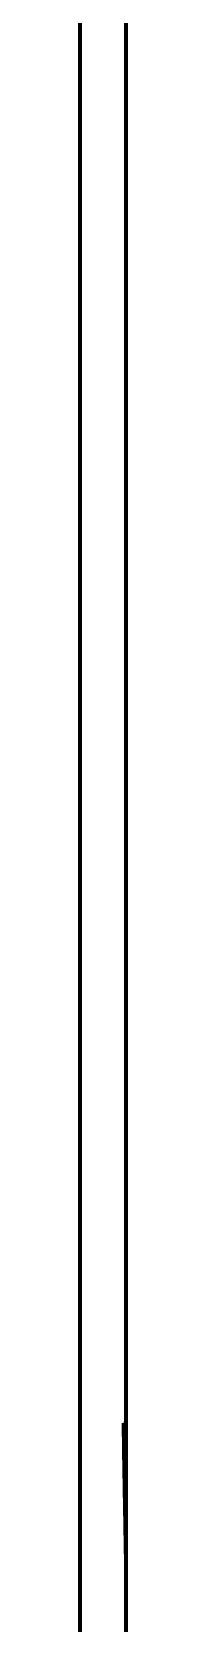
# Model space of a CAD drawing. Header units: inches. Extents: x -3077 to 7201, y 316 to 5463.
# Drawn here: x 2818.9 to 2820.9, y 2101.2 to 2169.3 of the extents above; entities that cross this region are included whole.
import ezdxf

# ---------------------------------------------------------------- set-up
doc = ezdxf.new("R2010")
doc.units = ezdxf.units.IN

msp = doc.modelspace()

# ---------------------------------------------------------------- linework, layer by layer
at = {"linetype": 'Continuous', "lineweight": 70}
for p, q in [((2818.852, 3749.151), (2818.852, 2083.956)), ((2820.852, 2099.756), (2820.852, 3747.756)), ((2820.768, 2108.584), (2820.747, 2109.756)), ((2820.747, 2109.756), (2820.852, 2109.756)), ((2820.852, 2103.756), (2820.768, 2108.584))]:
    msp.add_line(p, q, dxfattribs=at)

doc.saveas('drawing.dxf')
